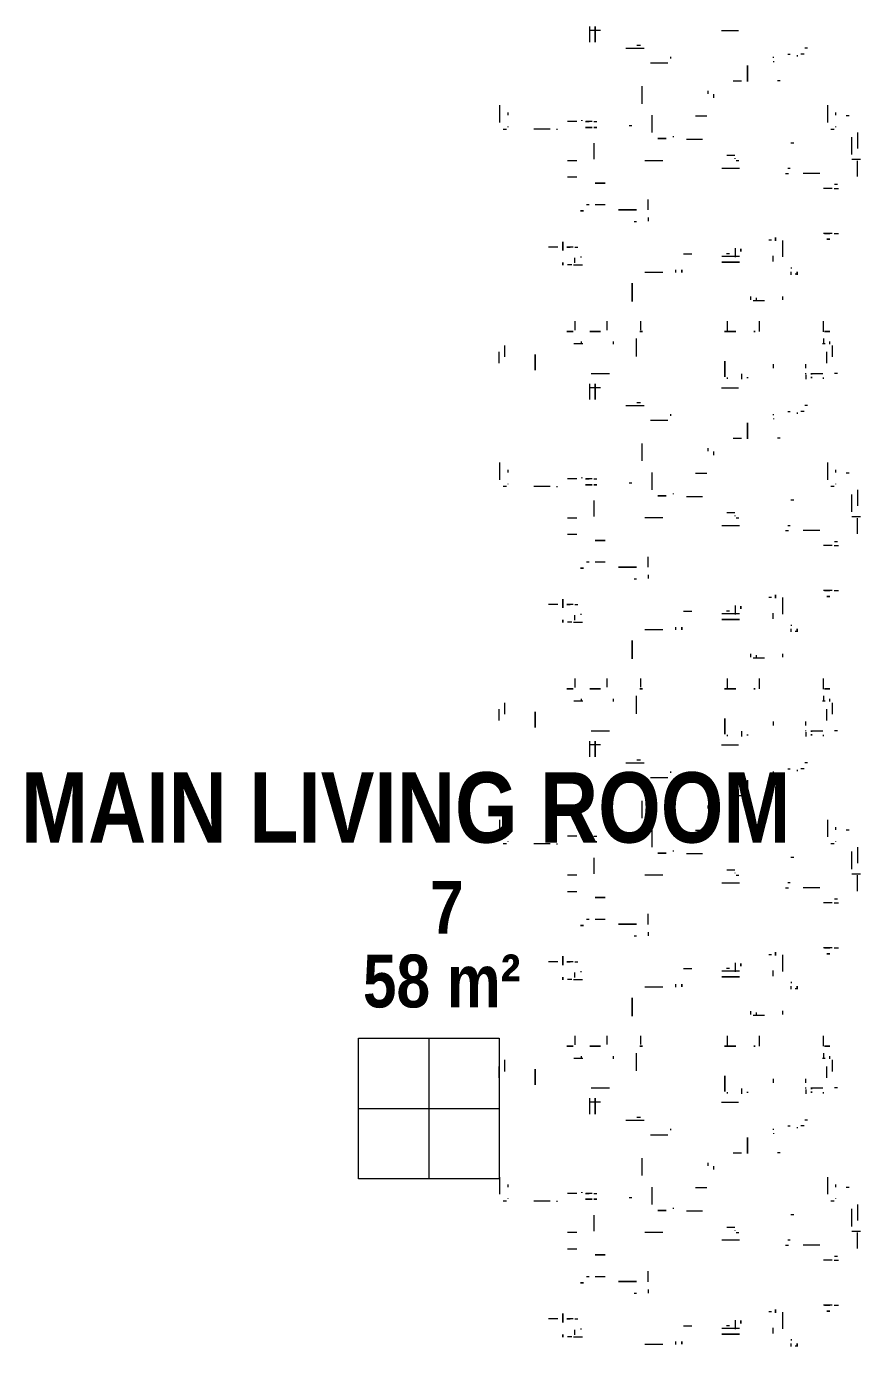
# Model space of a CAD drawing. Header units: millimetres. Extents: x -21051 to 202668, y -15646 to 13691.
# Drawn here: x -2487 to -1064, y 2490 to 4742 of the extents above; entities that cross this region are included whole.
import ezdxf

# ---------------------------------------------------------------- set-up
doc = ezdxf.new("R2010")
doc.units = ezdxf.units.MM
for name, color, linetype, lineweight in [('A-AREA-IDEN', 2, 'Continuous', 9), ('G-IMPT', 8, 'Continuous', 5), ('I-FURN', 30, 'Continuous', 5)]:
    doc.layers.add(name, color=color, linetype=linetype, lineweight=lineweight)
doc.layers.get('I-FURN').off()
doc.styles.add('Arial Narrow_B', font='ARIALNB.TTF', dxfattribs={"height": 90})
doc.styles.add('Arial Narrow_B_1', font='ARIALNB.TTF', dxfattribs={"height": 120})

# ---------------------------------------------------------------- blocks, each defined once
blk = doc.blocks.new('FUR_8_Carpet - _-V8-00_Ground floor')
at = {"layer": 'G-IMPT'}
for p, q in [((1213.8, 1503.4), (1218.2, 1503.4)), ((1224.8, 1504.4), (1224.8, 1499.2)), ((1224.8, 1491.9), (1224.8, 1493.9)), ((1421.7, 1500.8), (1421.7, 1495.8)), ((1474.8, 1500), (1444, 1500)), ((1596.4, 1487.7), (1581.4, 1487.7)), ((1599.7, 1487.7), (1607.1, 1487.7)), ((1239.1, 1473.8), (1239.1, 1445.7)), ((1255.8, 1481.8), (1255.8, 1472.3)), ((1313.2, 1473.2), (1343.5, 1473.2)), ((1320.9, 1459.1), (1320.9, 1474.5)), ((1335.6, 1468.4), (1330.4, 1468.4)), ((1394.8, 1469.5), (1408.9, 1469.5)), ((1584.1, 1473.5), (1584.1, 1475.2)), ((1594.1, 1484.3), (1594.1, 1475.6)), ((1159.8, 1444.5), (1159.8, 1443.1)), ((1258.7, 1445.2), (1263.2, 1445.2)), ((1594.1, 1457.2), (1589.3, 1457.2)), ((1597.4, 1457.2), (1608.2, 1457.2)), ((1607.8, 1457.2), (1602.1, 1457.2)), ((1623.5, 1457.2), (1639.4, 1457.2)), ((1151.4, 1433.8), (1144, 1433.8)), ((1154.8, 1433.8), (1169.8, 1433.8)), ((1469.4, 1406.9), (1469.4, 1413.1)), ((1488.9, 1413.9), (1493.3, 1413.9)), ((1469.4, 1393.6), (1469.4, 1375.8)), ((1542.8, 1385.5), (1559.5, 1385.5)), ((1569.9, 1385.5), (1574.4, 1385.5)), ((1151.4, 1357), (1144, 1357)), ((1154.8, 1357), (1169.8, 1357)), ((1111.6, 1336.9), (1111.6, 1334.9)), ((1111.6, 1334.9), (1111.6, 1309.9)), ((1146.2, 1350.4), (1151, 1350.4)), ((1176, 1331.4), (1204.4, 1331.4)), ((1234.8, 1331.4), (1229.6, 1331.4)), ((1591.1, 1338), (1607, 1338)), ((1106.6, 1307.8), (1121.6, 1307.8)), ((1116.3, 1307.8), (1119.8, 1307.8)), ((1231, 1322.3), (1226.6, 1322.3)), ((1313.2, 1322.9), (1343.5, 1322.9)), ((1314.6, 1310.3), (1319, 1310.3)), ((1474.8, 1309.2), (1444, 1309.2)), ((1561.7, 1279.8), (1561.7, 1307.2)), ((1591.1, 1309.9), (1607, 1309.9)), ((1111.6, 1263.9), (1111.6, 1288.9)), ((1121.6, 1299.3), (1121.6, 1294.5)), ((1121.6, 1294.5), (1121.6, 1269.5)), ((1320.9, 1306.4), (1320.9, 1305.4)), ((1335.1, 1300.3), (1321, 1300.3)), ((1111.6, 1262), (1111.6, 1263.9)), ((1220.4, 1279.7), (1225.8, 1279.7)), ((1376.4, 1273.5), (1404, 1273.5)), ((1381.2, 1273.5), (1381.2, 1272.4)), ((1426.3, 1267.7), (1426.3, 1269.4)), ((1462.4, 1261.8), (1462.4, 1232.4)), ((1149.1, 1252.4), (1149.1, 1251.5)), ((1151.6, 1256.4), (1157.3, 1256.4)), ((1163.3, 1215.1), (1163.3, 1244.5)), ((1497.1, 1250.4), (1501.6, 1250.4)), ((1561.7, 1243), (1556.9, 1243)), ((1565, 1243), (1575.8, 1243)), ((1576.4, 1243), (1569.7, 1243)), ((1591.1, 1243), (1607, 1243)), ((1624.7, 1257.2), (1624.7, 1255.6)), ((1636.6, 1256.2), (1639.3, 1256.2)), ((1639.3, 1256.2), (1664.3, 1256.2)), ((1708.4, 1252.4), (1708.4, 1251.5)), ((1711, 1256.4), (1716.7, 1256.4)), ((1722.7, 1215.1), (1722.7, 1244.5)), ((1126.1, 1233.1), (1130.9, 1233.1)), ((1149.1, 1232.1), (1149.1, 1227.8)), ((1708.4, 1232.1), (1708.4, 1227.8)), ((1357.4, 1196.3), (1357.4, 1202.4)), ((1367.4, 1190.8), (1367.4, 1195.7)), ((1479.2, 1212.5), (1479.2, 1182.7)), ((1244, 1173.5), (1248.4, 1173.5)), ((1324, 1173.5), (1309.8, 1173.5)), ((1202.7, 1127.9), (1208.4, 1127.9)), ((1214.5, 1131.8), (1214.5, 1129.8)), ((1231, 1127.9), (1226.6, 1127.9)), ((1255, 1140), (1255, 1141.4)), ((1255, 1134.5), (1255, 1132.8)), ((1430.6, 1135.2), (1430.6, 1132.8)), ((1465, 1143.1), (1435.7, 1143.1)), ((1197.3, 1117.9), (1201.7, 1117.9)), ((1507, 1117.9), (1475.9, 1117.9)), ((1488.6, 1112.9), (1482.4, 1112.9)), ((1569.4, 1080.7), (1569.4, 1107.6)), ((1344.1, 1087.5), (1314.8, 1087.5)), ((1550.3, 1087.5), (1568.6, 1087.5)), ((1146.2, 1063), (1151, 1063)), ((1169.8, 1072.5), (1169.8, 1070.4)), ((1190.2, 1063), (1171.1, 1063)), ((1200.2, 1065.5), (1200.2, 1073)), ((1200.2, 1069.7), (1200.2, 1071.2)), ((1200.2, 1064.1), (1200.2, 1062.5)), ((1309.7, 1063.9), (1309.7, 1073)), ((1333.9, 1072.3), (1333.9, 1070.4)), ((1566.4, 1063), (1535.3, 1063)), ((1164.6, 1031.2), (1164.6, 1045.6)), ((1200.2, 1054.5), (1200.2, 1047.2)), ((1255, 1054.5), (1255, 1047.2)), ((1661.8, 1057.8), (1661.8, 1035.5)), ((1661.8, 1035.5), (1661.8, 1057.8)), ((1724, 1026.2), (1724, 1045.6)), ((1154.6, 1034.7), (1154.6, 1029.7)), ((1154.6, 1029.7), (1154.6, 1015.3)), ((1164.6, 1026.2), (1164.6, 1031.2)), ((1489.2, 1034), (1489.2, 1003.5)), ((1714, 1034.7), (1714, 1029.7)), ((1714, 1029.7), (1714, 1015.3)), ((1159.8, 1008.5), (1159.8, 1013.1)), ((1171.6, 1012), (1167.2, 1012)), ((1169.8, 1003.8), (1169.8, 1011.2)), ((1169.8, 991.9), (1169.8, 973.9)), ((1279.2, 991.7), (1279.2, 973.9)), ((1528.9, 1008.5), (1528.9, 1013.1)), ((1595.9, 1012), (1580.9, 1012)), ((1583.7, 1008.5), (1583.7, 1013.1)), ((1333.9, 990.9), (1333.9, 973.9)), ((1481.7, 989.1), (1481.7, 973.9)), ((1538.9, 989.1), (1538.9, 973.9)), ((1593.7, 989.5), (1593.7, 973.9)), ((1239.9, 931.7), (1239.9, 937.9)), ((1284.6, 934.3), (1284.6, 939.8)), ((1294.6, 931.9), (1294.6, 937.9)), ((1213.8, 893.7), (1218.2, 893.7)), ((1224.8, 894.7), (1224.8, 889.5)), ((1224.8, 882.2), (1224.8, 884.2)), ((1421.7, 891.1), (1421.7, 886.1)), ((1474.8, 890.3), (1444, 890.3)), ((1239.1, 864.2), (1239.1, 836)), ((1255.8, 872.1), (1255.8, 862.6)), ((1313.2, 863.5), (1343.5, 863.5)), ((1320.9, 849.4), (1320.9, 864.8)), ((1335.6, 858.7), (1330.4, 858.7)), ((1394.8, 859.9), (1408.9, 859.9)), ((1596.4, 878), (1581.4, 878)), ((1584.1, 863.9), (1584.1, 865.6)), ((1594.1, 874.7), (1594.1, 866)), ((1599.7, 878), (1607.1, 878)), ((1159.8, 834.9), (1159.8, 833.4)), ((1258.7, 835.6), (1263.2, 835.6)), ((1594.1, 847.6), (1589.3, 847.6)), ((1597.4, 847.6), (1608.2, 847.6)), ((1607.8, 847.6), (1602.1, 847.6)), ((1623.5, 847.6), (1639.4, 847.6)), ((1151.4, 824.1), (1144, 824.1)), ((1154.8, 824.1), (1169.8, 824.1)), ((1469.4, 797.2), (1469.4, 803.4)), ((1488.9, 804.2), (1493.3, 804.2)), ((1469.4, 783.9), (1469.4, 766.1)), ((1542.8, 775.8), (1559.5, 775.8)), ((1569.9, 775.8), (1574.4, 775.8)), ((1151.4, 747.3), (1144, 747.3)), ((1154.8, 747.3), (1169.8, 747.3)), ((1111.6, 727.2), (1111.6, 725.2)), ((1111.6, 725.2), (1111.6, 700.2)), ((1146.2, 740.7), (1151, 740.7)), ((1176, 721.7), (1204.4, 721.7)), ((1234.8, 721.7), (1229.6, 721.7)), ((1591.1, 728.3), (1607, 728.3)), ((1231, 712.6), (1226.6, 712.6)), ((1313.2, 713.3), (1343.5, 713.3)), ((1314.6, 700.7), (1319, 700.7)), ((1474.8, 699.6), (1444, 699.6)), ((1591.1, 700.2), (1607, 700.2)), ((1106.6, 698.1), (1121.6, 698.1)), ((1111.6, 654.2), (1111.6, 679.2)), ((1116.3, 698.1), (1119.8, 698.1)), ((1121.6, 689.6), (1121.6, 684.8)), ((1121.6, 684.8), (1121.6, 659.8)), ((1320.9, 696.7), (1320.9, 695.8)), ((1335.1, 690.7), (1321, 690.7)), ((1561.7, 670.2), (1561.7, 697.5)), ((1111.6, 652.3), (1111.6, 654.2)), ((1220.4, 670), (1225.8, 670)), ((1376.4, 663.8), (1404, 663.8)), ((1381.2, 663.9), (1381.2, 662.8)), ((1426.3, 658.1), (1426.3, 659.7)), ((1149.1, 642.7), (1149.1, 641.8)), ((1151.6, 646.7), (1157.3, 646.7)), ((1163.3, 605.4), (1163.3, 634.8)), ((1462.4, 652.2), (1462.4, 622.7)), ((1497.1, 640.7), (1501.6, 640.7)), ((1561.7, 633.3), (1556.9, 633.3)), ((1565, 633.3), (1575.8, 633.3)), ((1576.4, 633.3), (1569.7, 633.3)), ((1591.1, 633.3), (1607, 633.3)), ((1624.7, 647.6), (1624.7, 645.9)), ((1636.6, 646.5), (1639.3, 646.5)), ((1639.3, 646.5), (1664.3, 646.5)), ((1708.4, 642.7), (1708.4, 641.8)), ((1711, 646.7), (1716.7, 646.7)), ((1722.7, 605.4), (1722.7, 634.8)), ((1126.1, 623.4), (1130.9, 623.4)), ((1149.1, 622.4), (1149.1, 618.1)), ((1708.4, 622.4), (1708.4, 618.1)), ((1357.4, 586.6), (1357.4, 592.8)), ((1367.4, 581.1), (1367.4, 586.1)), ((1479.2, 602.9), (1479.2, 573)), ((1244, 563.9), (1248.4, 563.9)), ((1324, 563.9), (1309.8, 563.9)), ((1202.7, 518.3), (1208.4, 518.3)), ((1214.5, 522.2), (1214.5, 520.1)), ((1231, 518.3), (1226.6, 518.3)), ((1255, 530.3), (1255, 531.8)), ((1255, 524.8), (1255, 523.1)), ((1430.6, 525.5), (1430.6, 523.1)), ((1465, 533.4), (1435.7, 533.4)), ((1197.3, 508.3), (1201.7, 508.3)), ((1507, 508.3), (1475.9, 508.3)), ((1488.6, 503.2), (1482.4, 503.2)), ((1569.4, 471), (1569.4, 498)), ((1344.1, 477.8), (1314.8, 477.8)), ((1550.3, 477.8), (1568.6, 477.8)), ((1146.2, 453.4), (1151, 453.4)), ((1169.8, 462.8), (1169.8, 460.7)), ((1190.2, 453.4), (1171.1, 453.4)), ((1200.2, 455.8), (1200.2, 463.3)), ((1200.2, 460), (1200.2, 461.5)), ((1200.2, 454.5), (1200.2, 452.8)), ((1309.7, 454.2), (1309.7, 463.3)), ((1333.9, 462.6), (1333.9, 460.7)), ((1566.4, 453.4), (1535.3, 453.4)), ((1164.6, 421.6), (1164.6, 436)), ((1200.2, 444.8), (1200.2, 437.6)), ((1255, 444.8), (1255, 437.6)), ((1661.8, 448.1), (1661.8, 425.8)), ((1661.8, 425.8), (1661.8, 448.1)), ((1724, 416.6), (1724, 436)), ((1154.6, 425.1), (1154.6, 420.1)), ((1154.6, 420.1), (1154.6, 405.7)), ((1164.6, 416.6), (1164.6, 421.6)), ((1489.2, 424.4), (1489.2, 393.8)), ((1714, 425.1), (1714, 420.1)), ((1714, 420.1), (1714, 405.7)), ((1159.8, 398.8), (1159.8, 403.4)), ((1171.6, 402.3), (1167.2, 402.3)), ((1169.8, 394.1), (1169.8, 401.5)), ((1528.9, 398.8), (1528.9, 403.4)), ((1595.9, 402.3), (1580.9, 402.3)), ((1583.7, 398.8), (1583.7, 403.4)), ((1169.8, 382.3), (1169.8, 364.2)), ((1279.2, 382.1), (1279.2, 364.2)), ((1333.9, 381.2), (1333.9, 364.2)), ((1481.7, 379.4), (1481.7, 364.2)), ((1538.9, 379.4), (1538.9, 364.2)), ((1593.7, 379.8), (1593.7, 364.2)), ((1239.9, 322), (1239.9, 328.2)), ((1284.6, 324.6), (1284.6, 330.1)), ((1294.6, 322.2), (1294.6, 328.2)), ((1213.8, 284), (1218.2, 284)), ((1224.8, 285), (1224.8, 279.8)), ((1224.8, 272.5), (1224.8, 274.5)), ((1421.7, 281.5), (1421.7, 276.5)), ((1474.8, 280.7), (1444, 280.7)), ((1239.1, 254.5), (1239.1, 226.3)), ((1255.8, 262.4), (1255.8, 252.9)), ((1313.2, 253.8), (1343.5, 253.8)), ((1320.9, 239.7), (1320.9, 255.2)), ((1335.6, 249.1), (1330.4, 249.1)), ((1394.8, 250.2), (1408.9, 250.2)), ((1596.4, 268.4), (1581.4, 268.4)), ((1584.1, 254.2), (1584.1, 255.9)), ((1594.1, 265), (1594.1, 256.3)), ((1599.7, 268.4), (1607.1, 268.4)), ((1258.7, 225.9), (1263.2, 225.9)), ((1594.1, 237.9), (1589.3, 237.9)), ((1597.4, 237.9), (1608.2, 237.9)), ((1607.8, 237.9), (1602.1, 237.9)), ((1623.5, 237.9), (1639.4, 237.9)), ((1151.4, 214.4), (1144, 214.4)), ((1154.8, 214.4), (1169.8, 214.4)), ((1159.8, 225.2), (1159.8, 223.8)), ((1469.4, 187.6), (1469.4, 193.8)), ((1488.9, 194.6), (1493.3, 194.6)), ((1469.4, 174.2), (1469.4, 156.5)), ((1542.8, 166.1), (1559.5, 166.1)), ((1569.9, 166.1), (1574.4, 166.1)), ((1151.4, 137.6), (1144, 137.6)), ((1154.8, 137.6), (1169.8, 137.6)), ((1111.6, 117.5), (1111.6, 115.6)), ((1111.6, 115.6), (1111.6, 90.6)), ((1146.2, 131), (1151, 131)), ((1591.1, 118.6), (1607, 118.6)), ((1176, 112), (1204.4, 112)), ((1231, 103), (1226.6, 103)), ((1234.8, 112), (1229.6, 112)), ((1313.2, 103.6), (1343.5, 103.6)), ((1314.6, 91), (1319, 91)), ((1591.1, 90.6), (1607, 90.6)), ((1106.6, 88.4), (1121.6, 88.4)), ((1111.6, 44.6), (1111.6, 69.6)), ((1116.3, 88.4), (1119.8, 88.4)), ((1121.6, 79.9), (1121.6, 75.2)), ((1121.6, 75.2), (1121.6, 50.2)), ((1320.9, 87.1), (1320.9, 86.1)), ((1335.1, 81), (1321, 81)), ((1474.8, 89.9), (1444, 89.9)), ((1561.7, 60.5), (1561.7, 87.8)), ((1220.4, 60.3), (1225.8, 60.3)), ((1376.4, 54.1), (1404, 54.1)), ((1381.2, 54.2), (1381.2, 53.1)), ((1426.3, 48.4), (1426.3, 50.1)), ((1111.6, 42.6), (1111.6, 44.6)), ((1149.1, 33), (1149.1, 32.1)), ((1151.6, 37), (1157.3, 37)), ((1163.3, -4.3), (1163.3, 25.2)), ((1462.4, 42.5), (1462.4, 13.1)), ((1497.1, 31.1), (1501.6, 31.1)), ((1561.7, 23.7), (1556.9, 23.7)), ((1565, 23.7), (1575.8, 23.7)), ((1576.4, 23.7), (1569.7, 23.7)), ((1591.1, 23.7), (1607, 23.7)), ((1624.7, 37.9), (1624.7, 36.2)), ((1636.6, 36.8), (1639.3, 36.8)), ((1639.3, 36.8), (1664.3, 36.8)), ((1708.4, 33), (1708.4, 32.1)), ((1711, 37), (1716.7, 37)), ((1722.7, -4.3), (1722.7, 25.2)), ((1126.1, 13.7), (1130.9, 13.7)), ((1149.1, 12.7), (1149.1, 8.5)), ((1708.4, 12.7), (1708.4, 8.5)), ((1357.4, -23.1), (1357.4, -16.9)), ((1479.2, -6.8), (1479.2, -36.7)), ((1367.4, -28.6), (1367.4, -23.6)), ((1244, -45.8), (1248.4, -45.8)), ((1324, -45.8), (1309.8, -45.8)), ((1214.5, -87.5), (1214.5, -89.6)), ((1255, -79.4), (1255, -77.9)), ((1255, -84.9), (1255, -86.6)), ((1430.6, -84.1), (1430.6, -86.6)), ((1465, -76.3), (1435.7, -76.3)), ((1197.3, -101.4), (1201.7, -101.4)), ((1202.7, -91.4), (1208.4, -91.4)), ((1231, -91.4), (1226.6, -91.4)), ((1507, -101.4), (1475.9, -101.4)), ((1488.6, -106.5), (1482.4, -106.5)), ((1569.4, -138.7), (1569.4, -111.7)), ((1344.1, -131.9), (1314.8, -131.9)), ((1550.3, -131.9), (1568.6, -131.9)), ((1146.2, -156.3), (1151, -156.3)), ((1169.8, -146.8), (1169.8, -149)), ((1190.2, -156.3), (1171.1, -156.3)), ((1200.2, -153.9), (1200.2, -146.4)), ((1200.2, -149.7), (1200.2, -148.1)), ((1200.2, -155.2), (1200.2, -156.9)), ((1309.7, -155.5), (1309.7, -146.4)), ((1333.9, -147.1), (1333.9, -149)), ((1566.4, -156.3), (1535.3, -156.3)), ((1164.6, -188.1), (1164.6, -173.7)), ((1200.2, -164.9), (1200.2, -172.1)), ((1255, -164.9), (1255, -172.1)), ((1661.8, -161.6), (1661.8, -183.8)), ((1661.8, -183.8), (1661.8, -161.6)), ((1724, -193.3), (1724, -173.7)), ((1154.6, -184.6), (1154.6, -189.6)), ((1154.6, -189.6), (1154.6, -204)), ((1164.6, -193.3), (1164.6, -188.1)), ((1489.2, -185.3), (1489.2, -215.9)), ((1714, -184.6), (1714, -189.6)), ((1714, -189.6), (1714, -204)), ((1159.8, -210.8), (1159.8, -206.2)), ((1171.6, -207.3), (1167.2, -207.3)), ((1169.8, -215.6), (1169.8, -208.2)), ((1528.9, -210.8), (1528.9, -206.2)), ((1595.9, -207.3), (1580.9, -207.3)), ((1583.7, -210.8), (1583.7, -206.2)), ((1169.8, -227.4), (1169.8, -245.5)), ((1279.2, -227.6), (1279.2, -245.5)), ((1333.9, -228.5), (1333.9, -245.5)), ((1481.7, -230.2), (1481.7, -245.5)), ((1538.9, -230.2), (1538.9, -245.5)), ((1593.7, -229.8), (1593.7, -245.5)), ((1239.9, -287.7), (1239.9, -281.5)), ((1284.6, -285), (1284.6, -279.6)), ((1294.6, -287.5), (1294.6, -281.5)), ((1213.8, -325.7), (1218.2, -325.7)), ((1224.8, -324.6), (1224.8, -329.8)), ((1224.8, -337.2), (1224.8, -335.1)), ((1421.7, -328.2), (1421.7, -333.2)), ((1474.8, -329), (1444, -329)), ((1239.1, -355.2), (1239.1, -383.3)), ((1255.8, -347.3), (1255.8, -356.7)), ((1313.2, -355.8), (1343.5, -355.8)), ((1320.9, -369.9), (1320.9, -354.5)), ((1394.8, -359.5), (1408.9, -359.5)), ((1596.4, -341.3), (1581.4, -341.3)), ((1584.1, -355.5), (1584.1, -353.8)), ((1594.1, -344.7), (1594.1, -353.4)), ((1599.7, -341.3), (1607.1, -341.3)), ((1335.6, -360.6), (1330.4, -360.6)), ((1594.1, -371.8), (1589.3, -371.8)), ((1597.4, -371.8), (1608.2, -371.8)), ((1607.8, -371.8), (1602.1, -371.8)), ((1623.5, -371.8), (1639.4, -371.8)), ((1151.4, -395.2), (1144, -395.2)), ((1154.8, -395.2), (1169.8, -395.2)), ((1159.8, -384.5), (1159.8, -385.9)), ((1258.7, -383.8), (1263.2, -383.8)), ((1469.4, -422.1), (1469.4, -415.9)), ((1488.9, -415.1), (1493.3, -415.1)), ((1469.4, -435.4), (1469.4, -453.2)), ((1542.8, -443.6), (1559.5, -443.6)), ((1569.9, -443.6), (1574.4, -443.6)), ((1151.4, -472), (1144, -472)), ((1154.8, -472), (1169.8, -472)), ((1111.6, -492.2), (1111.6, -494.1)), ((1111.6, -494.1), (1111.6, -519.1)), ((1146.2, -478.6), (1151, -478.6)), ((1591.1, -491), (1607, -491)), ((1176, -497.6), (1204.4, -497.6)), ((1231, -506.7), (1226.6, -506.7)), ((1234.8, -497.6), (1229.6, -497.6)), ((1313.2, -506.1), (1343.5, -506.1)), ((1106.6, -521.2), (1121.6, -521.2)), ((1111.6, -565.1), (1111.6, -540.1)), ((1116.3, -521.2), (1119.8, -521.2)), ((1121.6, -529.7), (1121.6, -534.5)), ((1121.6, -534.5), (1121.6, -559.5)), ((1314.6, -518.7), (1319, -518.7)), ((1320.9, -522.6), (1320.9, -523.6)), ((1335.1, -528.7), (1321, -528.7)), ((1474.8, -519.8), (1444, -519.8)), ((1561.7, -549.2), (1561.7, -521.8)), ((1591.1, -519.1), (1607, -519.1)), ((1220.4, -549.3), (1225.8, -549.3)), ((1376.4, -555.5), (1404, -555.5)), ((1381.2, -555.5), (1381.2, -556.6)), ((1426.3, -561.3), (1426.3, -559.6)), ((1111.6, -567.1), (1111.6, -565.1)), ((1149.1, -576.6), (1149.1, -577.6)), ((1151.6, -572.6), (1157.3, -572.6)), ((1163.3, -613.9), (1163.3, -584.5)), ((1462.4, -567.2), (1462.4, -596.6)), ((1497.1, -578.6), (1501.6, -578.6)), ((1624.7, -571.8), (1624.7, -573.5)), ((1636.6, -572.8), (1639.3, -572.8)), ((1639.3, -572.8), (1664.3, -572.8)), ((1708.4, -576.6), (1708.4, -577.6)), ((1711, -572.6), (1716.7, -572.6)), ((1722.7, -613.9), (1722.7, -584.5)), ((1126.1, -595.9), (1130.9, -595.9)), ((1149.1, -597), (1149.1, -601.2)), ((1561.7, -586), (1556.9, -586)), ((1565, -586), (1575.8, -586)), ((1576.4, -586), (1569.7, -586)), ((1591.1, -586), (1607, -586)), ((1708.4, -597), (1708.4, -601.2)), ((1357.4, -632.7), (1357.4, -626.6)), ((1479.2, -616.5), (1479.2, -646.3)), ((1367.4, -638.2), (1367.4, -633.3)), ((1244, -655.5), (1248.4, -655.5)), ((1324, -655.5), (1309.8, -655.5)), ((1214.5, -697.2), (1214.5, -699.2)), ((1255, -689), (1255, -687.6)), ((1255, -694.6), (1255, -696.2)), ((1430.6, -693.8), (1430.6, -696.2)), ((1465, -686), (1435.7, -686)), ((1197.3, -711.1), (1201.7, -711.1)), ((1202.7, -701.1), (1208.4, -701.1)), ((1231, -701.1), (1226.6, -701.1)), ((1507, -711.1), (1475.9, -711.1)), ((1488.6, -716.1), (1482.4, -716.1)), ((1344.1, -741.5), (1314.8, -741.5)), ((1550.3, -741.5), (1568.6, -741.5)), ((1569.4, -748.3), (1569.4, -721.4))]:
    blk.add_line(p, q, dxfattribs=at)
at = {"layer": 'G-IMPT', "flags": 128}
for points in [[(1214.8, 1499.2), (1214.8, 1504.3)], [(1411.7, 1495.8), (1411.7, 1500.4)], [(1614.6, 1483.5), (1614.6, 1488.1)], [(1310.9, 1460.1), (1310.9, 1464.7)], [(1313.2, 1483.2), (1343.3, 1483.2)], [(1159.3, 1443.8), (1164.4, 1443.8)], [(1251.7, 1441.1), (1251.7, 1446.5)], [(1614.6, 1463.3), (1614.6, 1448.1)], [(1489.3, 1393.4), (1519.7, 1393.4)], [(1579.7, 1395.5), (1584.4, 1395.5)], [(1559.5, 1348), (1542.8, 1348)], [(1452.5, 1271.9), (1438.4, 1271.9)], [(1556.9, 1253), (1561.7, 1253)], [(1576, 1253), (1565, 1253)], [(1582.2, 1241.8), (1582.2, 1240.7)], [(1299.7, 1147.6), (1299.7, 1174.6)], [(1559.4, 1107.6), (1559.4, 1080.7)], [(1190.2, 1071.1), (1190.2, 1069.2)], [(1190.2, 1062.5), (1190.2, 1065)], [(1299.7, 1071.1), (1299.7, 1069.7)], [(1338.2, 1069.1), (1338.2, 1042.1)], [(1661.8, 1035.5), (1661.8, 1030.8)], [(1167.9, 991.5), (1164.4, 991.5), (1159.3, 991.5), (1164.4, 991.5)], [(1289, 991.5), (1286.4, 991.5)], [(1319.3, 991.5), (1324.4, 991.5), (1338.6, 991.5), (1324.4, 991.5)], [(1478.6, 991.5), (1483.6, 991.5)], [(1568.6, 991.5), (1550.3, 991.5)], [(1607.9, 991.5), (1596.9, 991.5)], [(1496.3, 909.2), (1496.3, 940.3)], [(1214.8, 889.5), (1214.8, 894.7)], [(1411.7, 886.1), (1411.7, 890.7)], [(1313.2, 873.5), (1343.3, 873.5)], [(1614.6, 873.9), (1614.6, 878.5)], [(1159.3, 834.1), (1164.4, 834.1)], [(1251.7, 831.4), (1251.7, 836.8)], [(1310.9, 850.4), (1310.9, 855.1)], [(1614.6, 853.7), (1614.6, 838.4)], [(1489.3, 783.8), (1519.7, 783.8)], [(1579.7, 785.8), (1584.4, 785.8)], [(1559.5, 738.3), (1542.8, 738.3)], [(1452.5, 662.2), (1438.4, 662.2)], [(1556.9, 643.3), (1561.7, 643.3)], [(1576, 643.3), (1565, 643.3)], [(1582.2, 632.1), (1582.2, 631)], [(1299.7, 538), (1299.7, 564.9)], [(1559.4, 498), (1559.4, 471)], [(1190.2, 461.4), (1190.2, 459.5)], [(1190.2, 452.8), (1190.2, 455.3)], [(1299.7, 461.4), (1299.7, 460)], [(1338.2, 459.4), (1338.2, 432.5)], [(1661.8, 425.8), (1661.8, 421.1)], [(1167.9, 381.9), (1164.4, 381.9), (1159.3, 381.9), (1164.4, 381.9)], [(1289, 381.9), (1286.4, 381.9)], [(1319.3, 381.9), (1324.4, 381.9), (1338.6, 381.9), (1324.4, 381.9)], [(1478.6, 381.9), (1483.6, 381.9)], [(1568.6, 381.9), (1550.3, 381.9)], [(1607.9, 381.9), (1596.9, 381.9)], [(1496.3, 299.5), (1496.3, 330.6)], [(1214.8, 279.8), (1214.8, 285)], [(1411.7, 276.5), (1411.7, 281.1)], [(1313.2, 263.8), (1343.3, 263.8)], [(1614.6, 264.2), (1614.6, 268.8)], [(1251.7, 221.7), (1251.7, 227.2)], [(1310.9, 240.7), (1310.9, 245.4)], [(1614.6, 244), (1614.6, 228.8)], [(1159.3, 224.4), (1164.4, 224.4)], [(1489.3, 174.1), (1519.7, 174.1)], [(1579.7, 176.1), (1584.4, 176.1)], [(1559.5, 128.6), (1542.8, 128.6)], [(1452.5, 52.5), (1438.4, 52.5)], [(1556.9, 33.7), (1561.7, 33.7)], [(1576, 33.7), (1565, 33.7)], [(1582.2, 22.4), (1582.2, 21.3)], [(1299.7, -71.7), (1299.7, -44.8)], [(1559.4, -111.7), (1559.4, -138.7)], [(1190.2, -148.2), (1190.2, -150.2)], [(1190.2, -156.9), (1190.2, -154.3)], [(1299.7, -148.2), (1299.7, -149.7)], [(1338.2, -150.3), (1338.2, -177.2)], [(1661.8, -183.8), (1661.8, -188.5)], [(1167.9, -227.8), (1164.4, -227.8), (1159.3, -227.8), (1164.4, -227.8)], [(1289, -227.8), (1286.4, -227.8)], [(1319.3, -227.8), (1324.4, -227.8), (1338.6, -227.8), (1324.4, -227.8)], [(1478.6, -227.8), (1483.6, -227.8)], [(1568.6, -227.8), (1550.3, -227.8)], [(1607.9, -227.8), (1596.9, -227.8)], [(1496.3, -310.1), (1496.3, -279)], [(1214.8, -329.8), (1214.8, -324.7)], [(1411.7, -333.2), (1411.7, -328.6)], [(1313.2, -345.8), (1343.3, -345.8)], [(1614.6, -345.5), (1614.6, -340.9)], [(1251.7, -387.9), (1251.7, -382.5)], [(1310.9, -368.9), (1310.9, -364.3)], [(1614.6, -365.7), (1614.6, -380.9)], [(1159.3, -385.2), (1164.4, -385.2)], [(1489.3, -435.6), (1519.7, -435.6)], [(1579.7, -433.6), (1584.4, -433.6)], [(1559.5, -481), (1542.8, -481)], [(1452.5, -557.2), (1438.4, -557.2)], [(1556.9, -576), (1561.7, -576)], [(1576, -576), (1565, -576)], [(1582.2, -587.2), (1582.2, -588.3)], [(1299.7, -681.4), (1299.7, -654.4)], [(1559.4, -721.4), (1559.4, -748.3)]]:
    blk.add_lwpolyline(points, close=True, dxfattribs=at)
for points in [[(1168, 1433.8), (1164.4, 1433.8), (1159.3, 1433.8)], [(1388.6, 1233.1), (1383.4, 1233.1), (1369.2, 1233.1)], [(1289.9, 938.7), (1284.7, 938.7), (1270.5, 938.7)], [(1168, 824.1), (1164.4, 824.1), (1159.3, 824.1)], [(1388.6, 623.4), (1383.4, 623.4), (1369.2, 623.4)], [(1289.9, 329), (1284.7, 329), (1270.5, 329)], [(1168, 214.4), (1164.4, 214.4), (1159.3, 214.4)], [(1388.6, 13.7), (1383.4, 13.7), (1369.2, 13.7)], [(1289.9, -280.7), (1284.7, -280.7), (1270.5, -280.7)], [(1168, -395.2), (1164.4, -395.2), (1159.3, -395.2)], [(1388.6, -595.9), (1383.4, -595.9), (1369.2, -595.9)]]:
    blk.add_lwpolyline(points, dxfattribs=at)
blk = doc.blocks.new('Room Tag B - Medium_rfaX - Name and Number-1261570-00_Ground floor')
at = {"layer": 'A-AREA-IDEN'}
for p, q in [((-2.752, -5.004), (-2.752, -2.604)), ((-2.752, -2.604), (-0.352, -2.604)), ((-1.552, -2.604), (-1.552, -5.004)), ((-0.352, -2.604), (-0.352, -5.004)), ((-2.752, -3.804), (-0.352, -3.804)), ((-0.352, -5.004), (-2.752, -5.004))]:
    blk.add_line(p, q, dxfattribs=at)

msp = doc.modelspace()

# ---------------------------------------------------------------- block references
at = {"layer": 'A-AREA-IDEN', "xscale": 99.99999999999994, "yscale": 99.99999999999994, "zscale": 99.99999999999994}
msp.add_blockref('Room Tag B - Medium_rfaX - Name and Number-1261570-00_Ground floor', (-1645.2, 3276.2), dxfattribs=at)
at = {"layer": 'I-FURN', "color": 10, "rotation": 180}
msp.add_blockref('FUR_8_Carpet - _-V8-00_Ground floor', (43, 3994), dxfattribs=at)

# ---------------------------------------------------------------- texts
at = {"layer": 'A-AREA-IDEN', "attachment_point": 1}
for s, insert, char_height, width, style in [('MAIN LIVING ROOM', (-2496.6, 3469.6), 120, 1683.544, 'Arial Narrow_B_1'), ('\\fArial Narrow|b1|i0|c0|p34|;7', (-1798.5, 3284.4), 90, 72.152, 'Arial Narrow_B'), ('58 m²', (-1913, 3158.4), 90, 328.692, 'Arial Narrow_B')]:
    msp.add_mtext(s, dxfattribs=dict(at, insert=insert, char_height=char_height, width=width, style=style))

doc.saveas('drawing.dxf')
